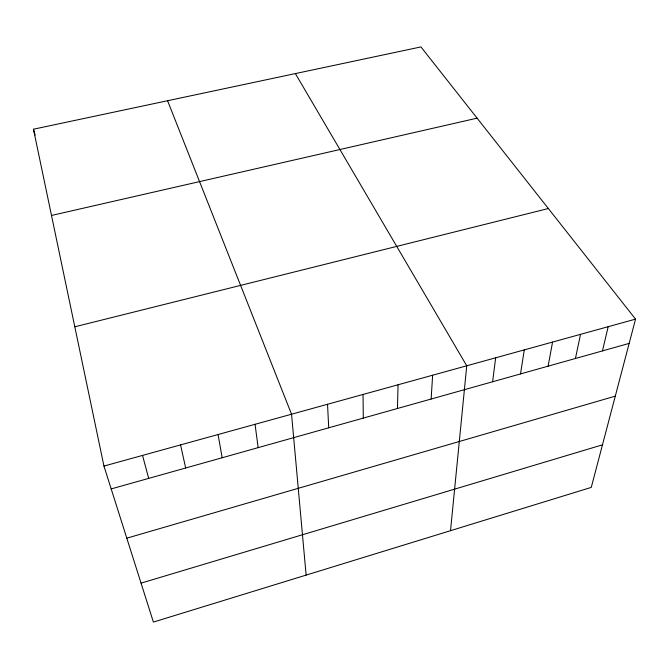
<?xml version="1.0" encoding="UTF-8"?>
<svg xmlns="http://www.w3.org/2000/svg" width="669" height="669" viewBox="0 0 669 669"><rect width="100%" height="100%" fill="white"/><g stroke="black" fill="none" stroke-linecap="round" stroke-linejoin="round"><path stroke-width="1" d="M397.436 408.5L398.072 384.775M431.137 399.033L432.634 375.225M450.521 530.684L466.745 365.792L295.389 73.59M492.61 381.765L495.67 357.798M520.515 373.921L524.279 349.895M548.12 366.169L552.561 342.076M575.432 358.492L580.533 334.341M602.443 350.907L608.188 326.698M635.55 319.13L591.271 487.392L153.393 622.078L103.954 466.076L33.45 129.217L420.935 46.922L635.55 319.13L103.954 466.076M141.05 583.142L602.476 444.826M126.801 538.177L615.279 396.148M111.196 488.922L629.161 343.398M74.803 326.798L548.346 208.527M51.505 215.46L477.097 118.162M167.576 100.735L291.542 414.22L306.126 575.097M33.45 129.217L35.131 135.079M142.53 455.413L148.685 478.385M180.563 444.902L185.673 467.999M218.069 434.532L222.158 457.747M255.056 424.305L258.15 447.628M327.534 404.277L328.713 427.809M363.041 394.459L363.3 418.092"/></g></svg>
